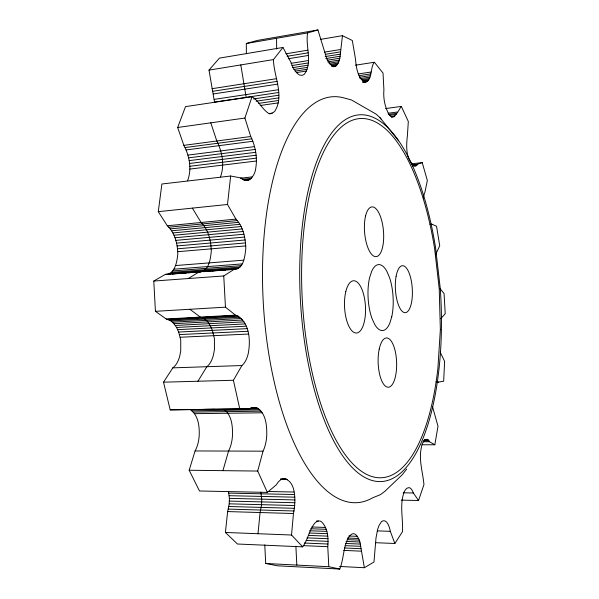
<?xml version="1.0" encoding="UTF-8"?>
<svg xmlns="http://www.w3.org/2000/svg" width="599" height="599" viewBox="0 0 599 599"><rect width="100%" height="100%" fill="white"/><g stroke="black" fill="none" stroke-linecap="round" stroke-linejoin="round"><path stroke-width="0.9" d="M320.368 39.399L342.456 35.67L339.85 58.223L338.263 63.09L335.912 65.98L334.235 66.654L332.16 65.912L330.056 64.018L326.882 59.129L317.927 29.95L307.646 32.923C305.146 45.913 313.09 62.835 304.18 74.426L302.098 75.354L299.567 75.047L297.433 73.52A23.361 9.629 80.8 0 1 291.092 62.573L282.968 47.448L273.473 59.578C273.676 76.17 284.742 95.653 274.739 111.347C273.017 112.754 270.868 114.349 268.532 113.331C261.95 109.07 258.948 100.924 252.029 96.701L185.51 106.622L177.671 127.482L183.856 145.347C189.501 155.957 192.024 169.218 187.584 180.718M339.573 566.459L364.372 567.725L359.924 541.998L358.614 538.486L356.794 535.656L354.915 534.046C351.957 532.436 349.554 535.925 348.199 538.059C343.16 547.658 343.781 559.062 339.768 569.05L328.814 566.721L327.773 546.685C328.529 538.142 327.96 528.183 321.536 521.789C319.379 519.999 316.616 521.332 314.902 523.017C309.174 529.973 308.036 539.557 302.682 546.85L237.436 544.012L225.411 532.459L227.635 511.568L229.215 503.819L229.387 498.368L228.489 491.479M302.682 546.85L291.533 535.019L293.45 513.523C295.621 503.355 297.254 479.028 282.159 478.571M258.004 533.716L260.078 512.534L261.576 504.672L261.726 499.139L260.835 492.161M284.959 478.616L281.021 479.544L278.498 481.678L276.199 484.928L267.364 492.4L257.697 471.061L263.028 451.174A25.817 12.399 -89.7 0 0 266.742 435.585C266.922 426.263 266.293 414.995 258.431 408.735L170.191 409.866L163.52 382.184L172.812 367.861A25.338 14.017 87.9 0 0 179.67 356.412L180.733 351.014L180.748 340.03L178.652 332.033L176.548 327.451L173.972 323.7L171.022 320.952L166.2 318.99L155.426 311.315L153.786 281.051L165.324 274.387L234.404 269.168C244.122 268.981 244.954 255.369 245.822 248.293C245.463 237.99 243.329 226.789 235.939 219.107L227.493 204.476L230.66 176.016L241.861 178.12C248.413 185.173 255.286 174.758 255.713 168.484C257.585 157.687 255.518 146.306 250.734 136.512L244.909 118.048L252.029 96.701M165.324 274.387C175.155 274.522 177.042 261.351 177.806 254.021C177.536 243.905 175.043 232.861 167.316 225.771L158.286 211.664L161.887 183.998L230.66 176.016M362.964 82.318C373.252 82.902 369.65 67.215 374.39 62.251L355.417 65.201M422.108 444.765L434.837 444.772L437.989 426.218L432.545 406.751M222.925 470.649L228.548 451.062A25.435 12.923 -89.4 0 0 232.479 435.698C232.741 426.458 231.933 415.204 223.906 409.252M267.364 492.4L199.497 490.985L189.179 470.252L195.072 450.95A25.061 13.41 -89.1 0 0 199.197 435.81C199.557 426.645 198.554 415.421 190.385 409.746M220.514 176.892C224.752 165.182 222.289 151.869 216.808 140.997L210.796 122.832M401.203 500.113L418.559 500.509L423.957 484.546C422.819 472.027 418.334 459.231 421.584 446.629C421.674 442.953 426.705 435.54 429.505 441.74L434.837 444.772M374.39 62.251L383.023 73.063L383.914 89.843C383.173 98.094 384.813 106.57 388.669 113.892C393.55 122.585 398.635 109.797 401.337 106.42L408.323 121.507L407.365 136.055C406.197 145.632 405.508 160.764 414.965 166.133L416.35 165.631L417.585 164.261L422.22 162.606L427.349 180.509L424.908 192.227A17.648 5.863 85.1 0 0 423.448 198.089M258.431 408.735C255.938 406.946 252.366 406.983 249.895 408.78L239.75 408.825L233.4 380.268L241.914 365.54A26.124 12.976 87.7 0 0 248.188 353.769C250.831 340.771 249.738 320.862 235.489 315.141L166.2 318.99M197.925 381.241L206.835 366.723A25.727 13.515 87.8 0 0 213.416 355.11L214.427 349.629L214.405 338.487L212.36 330.363L210.316 325.706L207.823 321.895L204.978 319.095L200.321 317.096L189.898 309.271M406.699 469.039L402.214 474.767L384.753 491.42L380.358 494.684L372.788 497.739A203.331 81.674 86.6 0 1 263.845 311.487A203.331 81.674 86.6 0 1 343.489 97.794L351.523 99.988L376.112 114.139L379.856 117.516L398.612 140.84M375.393 542.694L394.861 543.488L402.491 531.702C403.172 519.82 400.102 507.705 402.947 495.95C403.801 492.745 405.149 487.593 409.117 487.623A19.565 6.918 -89.4 0 1 413.355 492.992L418.559 500.509M278.745 92.493L214.502 102.077L208.999 70.128L219.384 58.14L282.968 47.448M440.744 318.72L445.214 313.756L444.076 293.562L440.205 288.808M435.51 254.83L439.718 245.777L436.544 226.235L431.864 224.206L430.03 224.363M153.786 281.051L223.749 275.952L234.404 269.168M188.228 278.542L199.34 271.819C209.126 271.804 210.496 258.409 211.305 251.198C210.99 240.993 208.677 229.866 201.107 222.491L192.361 208.123M364.372 567.725L373.978 562.012L375.992 538.029L377.707 529.112L379.025 525.525L381.421 521.684L383.038 520.786L384.835 520.86L386.55 522.058A20.815 7.712 -88.5 0 1 390.316 531.335L394.861 543.488M431.864 224.206L430.524 224.468M246.369 53.783L246.316 43.502L257.533 40.395L317.927 29.95M436.746 382.379L443.657 381.204L444.623 361.317L440.085 351.942M246.316 43.502L307.646 32.923M285.873 53.805L307.834 50.174M287.116 56.284L308.163 52.824M208.999 70.128L273.473 59.578M324.411 52.15L340.554 49.515M288.246 58.739L308.373 55.46M325.287 54.337L340.539 51.858M325.16 56.576L340.419 54.112M291.039 63.337L308.433 60.536M325.819 58.545L340.187 56.239M291.795 65.576L308.283 62.94M327.271 60.229L339.85 58.223M327.72 61.899L339.416 60.035M292.424 67.687L308.006 65.209M328.978 63.232L338.884 61.667M293.854 69.499L307.616 67.328M330.146 64.37L338.263 63.09M331.24 65.284L337.559 64.295M295.172 71.139L307.107 69.267M331.344 66.107L336.773 65.261M332.295 66.541L335.912 65.98M333.186 66.721L334.998 66.437M296.378 72.591L306.493 71.004M211.986 88.704L276.349 78.709M212.765 91.288L277.075 81.382M213.409 93.946L277.681 84.122M358.299 73.962L371.036 72.022M358.921 75.699L370.759 73.909M359.445 77.278L370.384 75.631M214.277 99.367L278.528 89.708M359.887 78.694L369.927 77.189M361.167 79.787L369.388 78.559M362.373 80.67L368.767 79.719M362.59 81.479L368.086 80.663M363.668 81.913L367.337 81.374M362.867 82.385L366.536 81.846M253.497 98.977L278.834 95.226M256.155 101.216L278.782 97.892M258.671 103.365L278.595 100.46M260.146 105.514L278.273 102.893M269.535 113.518L272.275 113.129M269.258 113.825L271.085 113.57M177.671 127.482L244.909 118.048M385.606 108.561L401.337 106.42M388.092 113.248L397.115 112.043M388.511 114.469L396.643 113.383M389.769 115.382L396.104 114.544M391.214 116.715L394.838 116.228M391.402 117.105L394.127 116.745M183.856 145.347L250.734 136.512M185.054 147.556L251.857 138.803M186.132 149.937L252.875 141.267M187.921 155.104L254.56 146.605M188.61 157.837L255.211 149.428M189.149 160.629L255.721 152.311M189.531 163.46L256.095 155.216M189.763 166.282L256.327 158.129M189.831 169.075L256.402 161.004M240.431 178.24L252.374 176.877M242.123 179.371L251.325 178.322M243.703 180.157L250.15 179.423M245.193 180.584L248.885 180.164M411.086 163.864L422.22 162.606M412.164 164.875L417.585 164.261M412.464 165.556L416.994 165.054M412.726 166.035L416.35 165.631M158.286 211.664L227.493 204.476M167.316 225.771L235.939 219.107M168.828 227.201L237.354 220.589M170.266 228.878L238.694 222.334M171.613 230.802L239.952 224.326M172.864 232.936L241.12 226.534M173.987 235.257L242.176 228.938M174.983 237.751L243.112 231.513M175.836 240.379L243.92 234.231M176.548 243.119L244.594 237.054M177.102 245.934L245.118 239.967M177.491 248.81L245.5 242.924M177.723 251.7L245.732 245.904M175.417 265.567L243.688 260.168M173.837 269.191L242.251 263.889M172.692 270.92L241.195 265.656M171.404 272.335L240.012 267.102M169.996 273.406L238.716 268.195M168.499 274.11L237.339 268.914M166.934 274.439L170.603 274.17M172.437 274.028L177.94 273.616M179.782 273.473L186.207 272.987M188.041 272.852L193.544 272.433M196.3 272.231L200.89 271.879M203.653 271.676L210.099 271.19M211.941 271.048L217.467 270.628M220.23 270.419L225.756 270.007M227.598 269.864L234.044 269.378M436.566 381.66L438.603 382.334M155.426 311.315L225.456 307.167L235.489 315.141M167.84 319.342L237.009 315.508M169.457 319.993L238.514 316.197M171.022 320.952L239.967 317.185M172.534 322.187L241.375 318.473M173.972 323.7L242.707 320.031M175.312 325.459L243.965 321.858M176.548 327.451L245.118 323.917M177.663 329.652L246.167 326.185M178.652 332.033L247.095 328.649M179.505 334.579L247.896 331.277M180.202 337.252L248.563 334.032M172.812 367.861L241.914 365.54M163.52 382.184L233.4 380.268M436.072 381.885L437.929 381.84M251.977 407.545L255.623 407.492M250.502 408.061L257.046 407.956M170.191 409.866L239.75 408.825M191.815 410.787L259.764 409.813M193.178 412.105L261.029 411.169M194.458 413.684L262.22 412.793M204.439 409.349L215.004 409.304M424.721 439.419L427.484 439.411M424.511 439.928L428.188 439.928M423.351 440.714L428.869 440.707M423.081 441.74L429.505 441.74M195.072 450.95L263.028 451.174M189.179 470.252L257.697 471.061M282.526 478.863L286.255 478.915M280.504 478.901L282.331 478.923M280.998 479.425L287.52 479.522M403.217 492.79L413.355 492.992M268.06 491.487L293.937 492.019M228.84 493.112L294.446 494.527M229.207 495.687L294.798 497.177M229.387 498.368L294.985 499.933M229.395 501.093L295 502.733M229.215 503.819L294.858 505.541M228.855 506.507L294.543 508.311M228.331 509.105L294.079 510.984M227.635 511.568L293.45 513.523M316.512 520.973L318.361 521.033M311.779 526.978L325.489 527.457M377.25 530.871L390.316 531.335M310.724 528.752L326.245 529.314M309.541 530.766L326.874 531.395M309.144 532.998L327.383 533.687M348.88 536.023L357.206 536.337M308.605 535.401L327.75 536.135M225.411 532.459L291.533 535.019M347.532 538.052L358.614 538.486M307.01 537.872L327.982 538.703M347.323 539.647L359.318 540.118M346.095 541.436L359.924 541.998M306.171 540.455L328.057 541.354M345.675 543.465L360.418 544.072M304.27 543.031L327.99 544.027M345.129 545.659L360.793 546.318M303.131 545.629L327.773 546.685M344.462 547.98L361.047 548.699M343.669 550.384L361.167 551.162M264.765 544.903L265.716 563.479L328.814 566.721M339.768 569.05L277.637 565.815L265.716 563.479M364.806 82.041C357.221 77.585 356.18 66.571 355.409 58.522L352.309 40.492L342.456 35.67M379.856 117.516L381.451 119.501M240.791 64.924L246.182 97.352M333.898 65.328L334.032 66.639M223.749 275.952L225.456 307.167M295.876 546.213L296.842 565.082M276.581 38.284L276.663 49.043M440.355 329.622L437.884 368.422A179.925 68.698 86.6 0 1 333.748 435.735A179.925 68.698 86.6 0 1 325.886 147.466A179.925 68.698 86.6 0 1 434.619 248.592L439.224 288.681L440.355 329.622M391.753 316.766L389.882 322.951A33.042 12.489 86.6 0 1 374.749 324.508L372.009 318.533A33.042 12.489 86.6 0 1 369.65 277.509L371.694 271.31A33.042 12.489 86.6 0 1 386.924 271.474L389.492 277.457A33.042 12.489 86.6 0 1 391.753 316.766M440.265 288.523L435.578 247.716A183.698 70.165 86.6 0 0 316.923 161.116A183.698 70.165 86.6 0 0 352.085 467.422A183.698 70.165 86.6 0 0 440.265 288.523M396.119 276.236A23.526 8.438 86.5 0 0 404.61 312.633A23.526 8.438 86.5 0 0 410.862 278.7A23.526 8.438 86.5 0 0 396.119 276.236M345.795 291.638A26.176 10.453 86.8 0 0 355.222 332.902A26.176 10.453 86.8 0 0 364.042 296.116A26.176 10.453 86.8 0 0 345.795 291.638M379.227 349.09A24.671 9.24 87.9 0 0 387.643 387.194A24.671 9.24 87.9 0 0 395.28 351.441A24.671 9.24 87.9 0 0 379.227 349.09M365.562 216.022A24.971 9.457 85.2 0 0 374.263 256.342A24.971 9.457 85.2 0 0 382.274 222.948A24.971 9.457 85.2 0 0 365.562 216.022"/></g></svg>
